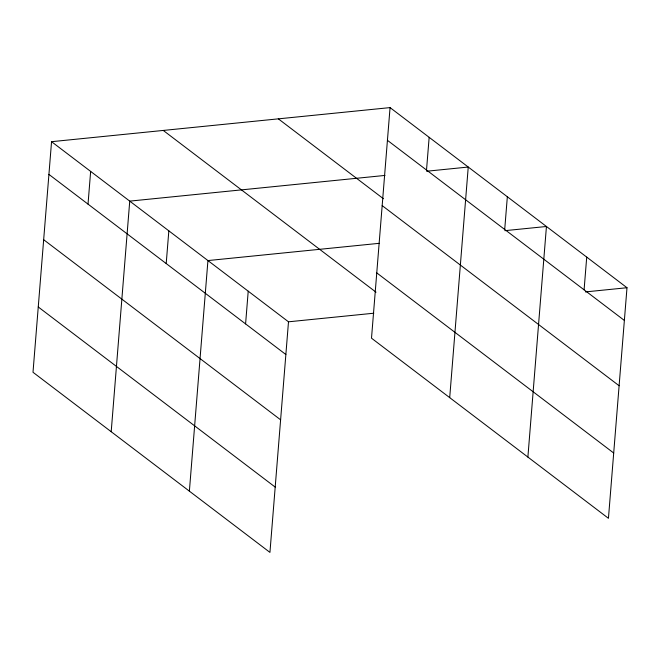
<?xml version="1.0" encoding="UTF-8"?>
<svg xmlns="http://www.w3.org/2000/svg" width="660" height="660" viewBox="0 0 660 660"><rect width="100%" height="100%" fill="white"/><g stroke="black" fill="none" stroke-linecap="round" stroke-linejoin="round"><path stroke-width="0.99" d="M51.554 141.685L33 372.273L269.94 552.395L288.494 321.808L51.554 141.685L390.06 107.605L627 287.727L608.446 518.314L371.506 338.192L390.06 107.605M88.019 204.121L90.651 171.41M111.194 431.714L129.739 201.127L384.978 175.428M166.204 263.563L168.836 230.851M189.379 491.156L207.933 260.568L379.203 243.325M245.586 323.903L248.218 291.184M426.517 170.041L429.157 137.329M449.699 397.633L468.245 167.046L426.616 171.237M504.71 229.482L507.342 196.762M527.885 457.075L546.439 226.487L504.801 230.678M584.092 289.822L586.723 257.103M288.494 321.808L373.799 313.219M585.362 291.918L627 287.727M387.428 140.324L624.368 320.438M278.347 118.849L383.419 198.726M382.173 205.615L619.113 385.737M376.761 272.893L613.701 453.016M163.259 130.441L376.035 292.19M48.922 174.405L285.863 354.519M43.667 239.704L280.607 419.818M38.255 306.974L275.195 487.096"/></g></svg>
